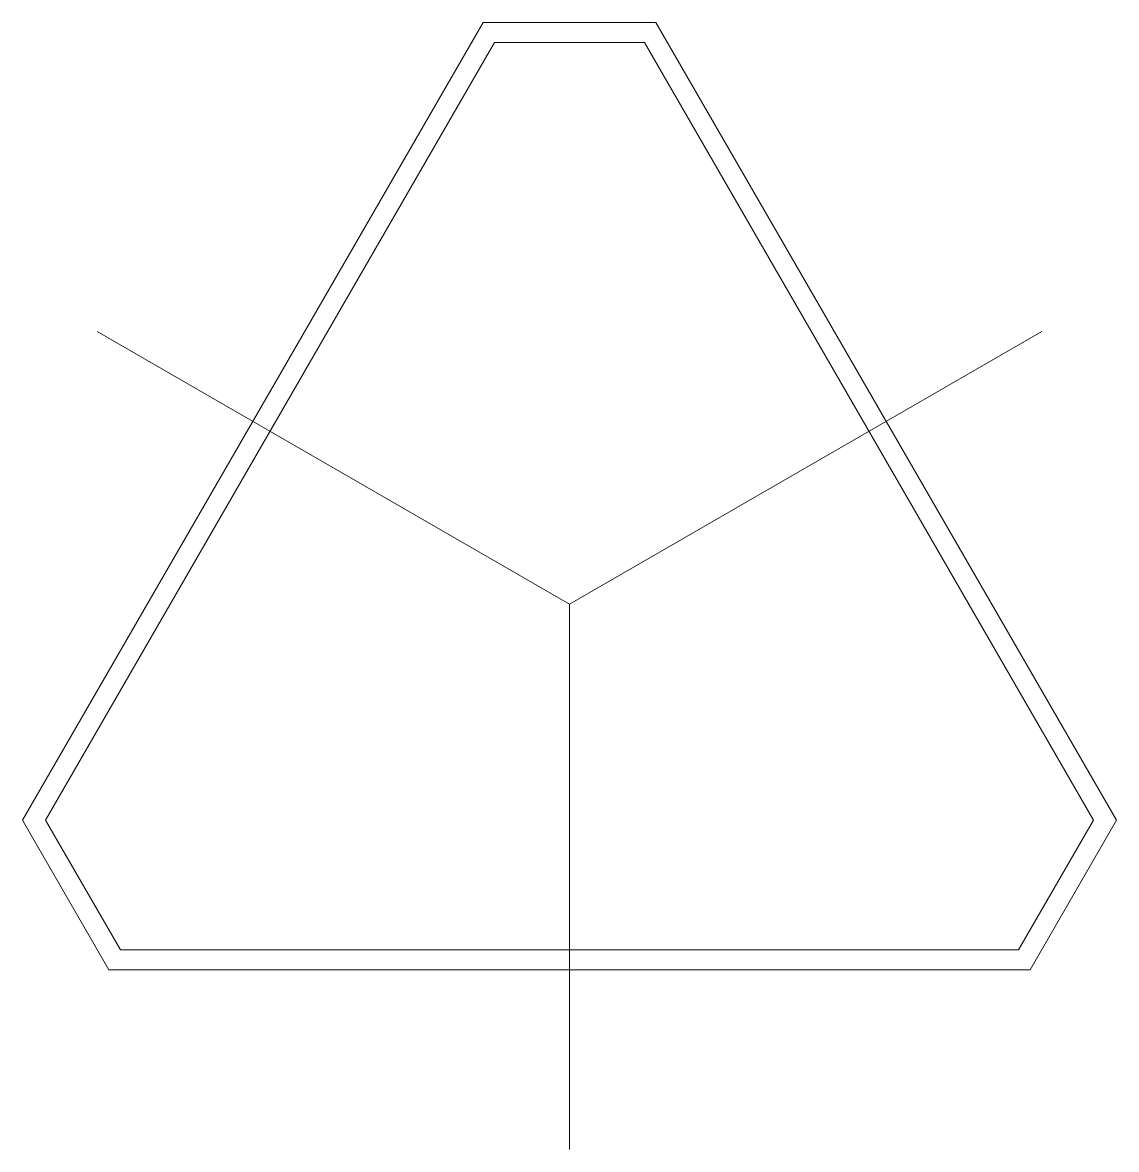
# Model space of a CAD drawing. Header units: millimetres. Extents: x -27.4 to 27.4, y -27.3 to 29.1.
import ezdxf

# ---------------------------------------------------------------- set-up
doc = ezdxf.new("R2010")
doc.units = ezdxf.units.MM
doc.layers.get('0').update_dxf_attribs({"linetype": 'CONTINUOUS', "lineweight": 0})

msp = doc.modelspace()

# ---------------------------------------------------------------- linework, layer by layer
for p, q in [((-4.327, 29.146), (-27.405, -10.825)), ((-4.327, 29.146), (4.327, 29.146)), ((27.405, -10.825), (4.327, 29.146)), ((-3.75, 28.146), (-26.25, -10.825)), ((-3.75, 28.146), (3.75, 28.146)), ((26.25, -10.825), (3.75, 28.146)), ((-23.66, 13.66), (0, 0)), ((23.66, 13.66), (0, 0)), ((0, -27.321), (0, 0)), ((-27.405, -10.825), (-23.077, -18.321)), ((-26.25, -10.825), (-22.5, -17.321)), ((22.5, -17.321), (26.25, -10.825)), ((23.077, -18.321), (27.405, -10.825)), ((-22.5, -17.321), (22.5, -17.321)), ((-23.077, -18.321), (23.077, -18.321))]:
    msp.add_line(p, q)

doc.saveas('drawing.dxf')
